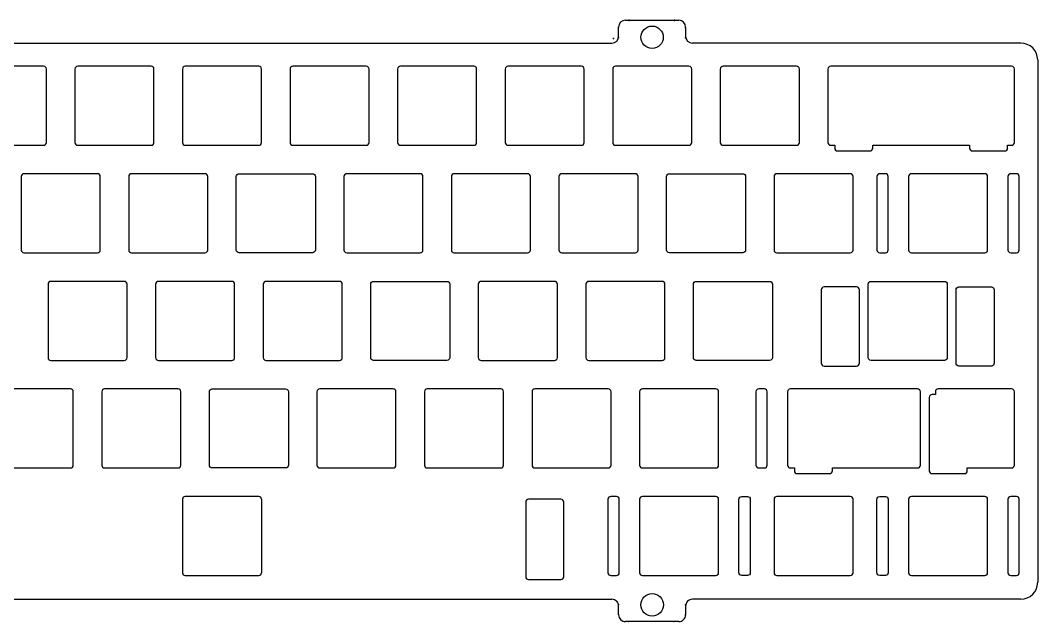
# Model space of a CAD drawing. Header units: centimetres. Extents: x 0 to 36, y -17.7 to 0.
# Drawn here: x 17.97 to 35.99, y -17.69 to -7.05 of the extents above; entities that cross this region are included whole.
import ezdxf

# ---------------------------------------------------------------- set-up
doc = ezdxf.new("R2010")
doc.units = ezdxf.units.CM
doc.header["$MEASUREMENT"] = 0
doc.layers.add('xd64 plate v1_0', color=7, linetype='Continuous')

msp = doc.modelspace()

# ---------------------------------------------------------------- linework, layer by layer
at = {"layer": 'xd64 plate v1_0'}
for p, q in [((28.565, -7.328), (28.565, -7.166)), ((28.565, -7.323), (28.565, -7.166)), ((28.685, -7.046), (29.63, -7.046)), ((29.75, -7.166), (29.75, -7.323)), ((29.75, -7.166), (29.75, -7.328)), ((14.628, -7.448), (28.445, -7.448)), ((35.686, -7.448), (29.87, -7.448)), ((18.38, -7.858), (17.08, -7.858)), ((18.38, -7.858), (17.08, -7.858)), ((18.43, -9.208), (18.43, -7.908)), ((18.43, -9.208), (18.43, -7.908)), ((18.935, -7.908), (18.935, -9.208)), ((18.935, -7.908), (18.935, -9.208)), ((20.285, -7.858), (18.985, -7.858)), ((20.285, -7.858), (18.985, -7.858)), ((20.335, -9.208), (20.335, -7.908)), ((20.335, -9.208), (20.335, -7.908)), ((20.84, -7.908), (20.84, -9.208)), ((20.84, -7.908), (20.84, -9.208)), ((22.19, -7.858), (20.89, -7.858)), ((22.19, -7.858), (20.89, -7.858)), ((22.24, -9.208), (22.24, -7.908)), ((22.24, -9.208), (22.24, -7.908)), ((22.745, -7.908), (22.745, -9.208)), ((22.745, -7.908), (22.745, -9.208)), ((24.095, -7.858), (22.795, -7.858)), ((24.095, -7.858), (22.795, -7.858)), ((24.145, -9.208), (24.145, -7.908)), ((24.145, -9.208), (24.145, -7.908)), ((24.65, -7.908), (24.65, -9.208)), ((24.65, -7.908), (24.65, -9.208)), ((26, -7.858), (24.7, -7.858)), ((26, -7.858), (24.7, -7.858)), ((26.05, -9.208), (26.05, -7.908)), ((26.05, -9.208), (26.05, -7.908)), ((26.555, -7.908), (26.555, -9.208)), ((26.555, -7.908), (26.555, -9.208)), ((27.905, -7.858), (26.605, -7.858)), ((27.905, -7.858), (26.605, -7.858)), ((27.955, -9.208), (27.955, -7.908)), ((27.955, -9.208), (27.955, -7.908)), ((28.46, -7.908), (28.46, -9.208)), ((28.46, -7.908), (28.46, -9.208)), ((29.81, -7.858), (28.51, -7.858)), ((29.81, -7.858), (28.51, -7.858)), ((29.86, -9.208), (29.86, -7.908)), ((29.86, -9.208), (29.86, -7.908)), ((30.365, -7.908), (30.365, -9.208)), ((30.365, -7.908), (30.365, -9.208)), ((31.715, -7.858), (30.415, -7.858)), ((31.715, -7.858), (30.415, -7.858)), ((31.765, -9.208), (31.765, -7.908)), ((31.765, -9.208), (31.765, -7.908)), ((32.27, -7.908), (32.27, -9.208)), ((32.27, -7.908), (32.27, -9.208)), ((35.525, -7.858), (32.32, -7.858)), ((35.525, -7.858), (32.32, -7.858)), ((35.575, -9.208), (35.575, -7.908)), ((35.575, -9.208), (35.575, -7.908)), ((35.986, -7.748), (35.986, -16.998)), ((17.08, -9.258), (18.38, -9.258)), ((17.08, -9.258), (18.38, -9.258)), ((18.985, -9.258), (20.285, -9.258)), ((18.985, -9.258), (20.285, -9.258)), ((20.89, -9.258), (22.19, -9.258)), ((20.89, -9.258), (22.19, -9.258)), ((22.795, -9.258), (24.095, -9.258)), ((22.795, -9.258), (24.095, -9.258)), ((24.7, -9.258), (26, -9.258)), ((24.7, -9.258), (26, -9.258)), ((26.605, -9.258), (27.905, -9.258)), ((26.605, -9.258), (27.905, -9.258)), ((28.51, -9.258), (29.81, -9.258)), ((28.51, -9.258), (29.81, -9.258)), ((30.415, -9.258), (31.715, -9.258)), ((30.415, -9.258), (31.715, -9.258)), ((32.32, -9.258), (32.391, -9.258)), ((32.32, -9.258), (32.391, -9.258)), ((32.391, -9.258), (32.391, -9.308)), ((32.391, -9.258), (32.391, -9.308)), ((32.441, -9.358), (33.016, -9.358)), ((32.441, -9.358), (33.016, -9.358)), ((33.066, -9.258), (34.779, -9.258)), ((33.066, -9.308), (33.066, -9.258)), ((33.066, -9.258), (34.779, -9.258)), ((33.066, -9.308), (33.066, -9.258)), ((34.779, -9.258), (34.779, -9.308)), ((34.779, -9.258), (34.779, -9.308)), ((34.829, -9.358), (35.404, -9.358)), ((34.829, -9.358), (35.404, -9.358)), ((35.454, -9.308), (35.454, -9.258)), ((35.454, -9.258), (35.525, -9.258)), ((35.454, -9.258), (35.525, -9.258)), ((35.454, -9.308), (35.454, -9.258)), ((17.983, -9.813), (17.983, -11.113)), ((17.983, -9.813), (17.983, -11.113)), ((19.333, -9.763), (18.033, -9.763)), ((19.333, -9.763), (18.033, -9.763)), ((19.383, -11.113), (19.383, -9.813)), ((19.383, -11.113), (19.383, -9.813)), ((19.888, -9.813), (19.888, -11.113)), ((19.888, -9.813), (19.888, -11.113)), ((21.238, -9.763), (19.938, -9.763)), ((21.238, -9.763), (19.938, -9.763)), ((21.288, -11.113), (21.288, -9.813)), ((21.288, -11.113), (21.288, -9.813)), ((21.793, -11.113), (21.793, -9.813)), ((21.793, -11.113), (21.793, -9.813)), ((21.843, -9.763), (23.143, -9.763)), ((21.843, -9.763), (23.143, -9.763)), ((23.193, -9.813), (23.193, -11.113)), ((23.193, -9.813), (23.193, -11.113)), ((23.698, -9.813), (23.698, -11.113)), ((23.698, -9.813), (23.698, -11.113)), ((25.048, -9.763), (23.748, -9.763)), ((25.048, -9.763), (23.748, -9.763)), ((25.098, -11.113), (25.098, -9.813)), ((25.098, -11.113), (25.098, -9.813)), ((25.603, -9.813), (25.603, -11.113)), ((25.603, -9.813), (25.603, -11.113)), ((26.953, -9.763), (25.653, -9.763)), ((26.953, -9.763), (25.653, -9.763)), ((27.003, -11.113), (27.003, -9.813)), ((27.003, -11.113), (27.003, -9.813)), ((27.508, -9.813), (27.508, -11.113)), ((27.508, -9.813), (27.508, -11.113)), ((28.858, -9.763), (27.558, -9.763)), ((28.858, -9.763), (27.558, -9.763)), ((28.908, -11.113), (28.908, -9.813)), ((28.908, -11.113), (28.908, -9.813)), ((29.413, -11.113), (29.413, -9.813)), ((29.413, -11.113), (29.413, -9.813)), ((29.463, -9.763), (30.763, -9.763)), ((29.463, -9.763), (30.763, -9.763)), ((30.813, -9.813), (30.813, -11.113)), ((30.813, -9.813), (30.813, -11.113)), ((31.318, -9.813), (31.318, -11.113)), ((31.318, -9.813), (31.318, -11.113)), ((32.668, -9.763), (31.368, -9.763)), ((32.668, -9.763), (31.368, -9.763)), ((32.718, -11.113), (32.718, -9.813)), ((32.718, -11.113), (32.718, -9.813)), ((33.139, -9.813), (33.139, -11.113)), ((33.139, -9.813), (33.139, -11.113)), ((33.289, -9.763), (33.189, -9.763)), ((33.289, -9.763), (33.189, -9.763)), ((33.339, -11.113), (33.339, -9.813)), ((33.339, -11.113), (33.339, -9.813)), ((33.699, -9.813), (33.699, -11.113)), ((33.699, -9.813), (33.699, -11.113)), ((35.049, -9.763), (33.749, -9.763)), ((35.049, -9.763), (33.749, -9.763)), ((35.099, -11.113), (35.099, -9.813)), ((35.099, -11.113), (35.099, -9.813)), ((35.459, -9.813), (35.459, -11.113)), ((35.459, -9.813), (35.459, -11.113)), ((35.609, -9.763), (35.509, -9.763)), ((35.609, -9.763), (35.509, -9.763)), ((35.659, -11.113), (35.659, -9.813)), ((35.659, -11.113), (35.659, -9.813)), ((18.033, -11.163), (19.333, -11.163)), ((18.033, -11.163), (19.333, -11.163)), ((19.938, -11.163), (21.238, -11.163)), ((19.938, -11.163), (21.238, -11.163)), ((23.143, -11.163), (21.843, -11.163)), ((23.143, -11.163), (21.843, -11.163)), ((23.748, -11.163), (25.048, -11.163)), ((23.748, -11.163), (25.048, -11.163)), ((25.653, -11.163), (26.953, -11.163)), ((25.653, -11.163), (26.953, -11.163)), ((27.558, -11.163), (28.858, -11.163)), ((27.558, -11.163), (28.858, -11.163)), ((30.763, -11.163), (29.463, -11.163)), ((30.763, -11.163), (29.463, -11.163)), ((31.368, -11.163), (32.668, -11.163)), ((31.368, -11.163), (32.668, -11.163)), ((33.189, -11.163), (33.289, -11.163)), ((33.189, -11.163), (33.289, -11.163)), ((33.749, -11.163), (35.049, -11.163)), ((33.749, -11.163), (35.049, -11.163)), ((35.509, -11.163), (35.609, -11.163)), ((35.509, -11.163), (35.609, -11.163)), ((19.809, -11.668), (18.509, -11.668)), ((19.809, -11.668), (18.509, -11.668)), ((21.714, -11.668), (20.414, -11.668)), ((21.714, -11.668), (20.414, -11.668)), ((23.619, -11.668), (22.319, -11.668)), ((23.619, -11.668), (22.319, -11.668)), ((24.224, -11.668), (25.524, -11.668)), ((24.224, -11.668), (25.524, -11.668)), ((27.429, -11.668), (26.129, -11.668)), ((27.429, -11.668), (26.129, -11.668)), ((29.334, -11.668), (28.034, -11.668)), ((29.334, -11.668), (28.034, -11.668)), ((29.939, -11.668), (31.239, -11.668)), ((29.939, -11.668), (31.239, -11.668)), ((33.035, -11.668), (34.335, -11.668)), ((33.035, -11.668), (34.335, -11.668)), ((18.459, -11.718), (18.459, -13.018)), ((18.459, -11.718), (18.459, -13.018)), ((19.859, -13.018), (19.859, -11.718)), ((19.859, -13.018), (19.859, -11.718)), ((20.364, -11.718), (20.364, -13.018)), ((20.364, -11.718), (20.364, -13.018)), ((21.764, -13.018), (21.764, -11.718)), ((21.764, -13.018), (21.764, -11.718)), ((22.269, -11.718), (22.269, -13.018)), ((22.269, -11.718), (22.269, -13.018)), ((23.669, -13.018), (23.669, -11.718)), ((23.669, -13.018), (23.669, -11.718)), ((24.174, -13.018), (24.174, -11.718)), ((24.174, -13.018), (24.174, -11.718)), ((25.574, -11.718), (25.574, -13.018)), ((25.574, -11.718), (25.574, -13.018)), ((26.079, -11.718), (26.079, -13.018)), ((26.079, -11.718), (26.079, -13.018)), ((27.479, -13.018), (27.479, -11.718)), ((27.479, -13.018), (27.479, -11.718)), ((27.984, -11.718), (27.984, -13.018)), ((27.984, -11.718), (27.984, -13.018)), ((29.384, -13.018), (29.384, -11.718)), ((29.384, -13.018), (29.384, -11.718)), ((29.889, -13.018), (29.889, -11.718)), ((29.889, -13.018), (29.889, -11.718)), ((31.289, -11.718), (31.289, -13.018)), ((31.289, -11.718), (31.289, -13.018)), ((32.153, -11.818), (32.153, -13.118)), ((32.153, -11.818), (32.153, -13.118)), ((32.778, -11.768), (32.203, -11.768)), ((32.778, -11.768), (32.203, -11.768)), ((32.828, -13.118), (32.828, -11.818)), ((32.828, -13.118), (32.828, -11.818)), ((32.985, -13.018), (32.985, -11.718)), ((32.985, -13.018), (32.985, -11.718)), ((34.385, -11.718), (34.385, -13.018)), ((34.385, -11.718), (34.385, -13.018)), ((34.541, -13.118), (34.541, -11.818)), ((34.541, -13.118), (34.541, -11.818)), ((34.591, -11.768), (35.166, -11.768)), ((34.591, -11.768), (35.166, -11.768)), ((35.216, -11.818), (35.216, -13.118)), ((35.216, -11.818), (35.216, -13.118)), ((18.509, -13.068), (19.809, -13.068)), ((18.509, -13.068), (19.809, -13.068)), ((20.414, -13.068), (21.714, -13.068)), ((20.414, -13.068), (21.714, -13.068)), ((22.319, -13.068), (23.619, -13.068)), ((22.319, -13.068), (23.619, -13.068)), ((25.524, -13.068), (24.224, -13.068)), ((25.524, -13.068), (24.224, -13.068)), ((26.129, -13.068), (27.429, -13.068)), ((26.129, -13.068), (27.429, -13.068)), ((28.034, -13.068), (29.334, -13.068)), ((28.034, -13.068), (29.334, -13.068)), ((31.239, -13.068), (29.939, -13.068)), ((31.239, -13.068), (29.939, -13.068)), ((34.335, -13.068), (33.035, -13.068)), ((34.335, -13.068), (33.035, -13.068)), ((32.203, -13.168), (32.778, -13.168)), ((32.203, -13.168), (32.778, -13.168)), ((35.166, -13.168), (34.591, -13.168)), ((35.166, -13.168), (34.591, -13.168)), ((18.856, -13.573), (17.556, -13.573)), ((18.856, -13.573), (17.556, -13.573)), ((18.906, -14.923), (18.906, -13.623)), ((18.906, -14.923), (18.906, -13.623)), ((19.411, -13.623), (19.411, -14.923)), ((19.411, -13.623), (19.411, -14.923)), ((20.761, -13.573), (19.461, -13.573)), ((20.761, -13.573), (19.461, -13.573)), ((20.811, -14.923), (20.811, -13.623)), ((20.811, -14.923), (20.811, -13.623)), ((21.316, -14.923), (21.316, -13.623)), ((21.316, -14.923), (21.316, -13.623)), ((21.366, -13.573), (22.666, -13.573)), ((21.366, -13.573), (22.666, -13.573)), ((22.716, -13.623), (22.716, -14.923)), ((22.716, -13.623), (22.716, -14.923)), ((23.221, -13.623), (23.221, -14.923)), ((23.221, -13.623), (23.221, -14.923)), ((24.571, -13.573), (23.271, -13.573)), ((24.571, -13.573), (23.271, -13.573)), ((24.621, -14.923), (24.621, -13.623)), ((24.621, -14.923), (24.621, -13.623)), ((25.126, -13.623), (25.126, -14.923)), ((25.126, -13.623), (25.126, -14.923)), ((26.476, -13.573), (25.176, -13.573)), ((26.476, -13.573), (25.176, -13.573)), ((26.526, -14.923), (26.526, -13.623)), ((26.526, -14.923), (26.526, -13.623)), ((27.031, -13.623), (27.031, -14.923)), ((27.031, -13.623), (27.031, -14.923)), ((28.381, -13.573), (27.081, -13.573)), ((28.381, -13.573), (27.081, -13.573)), ((28.431, -14.923), (28.431, -13.623)), ((28.431, -14.923), (28.431, -13.623)), ((28.936, -13.623), (28.936, -14.923)), ((28.936, -13.623), (28.936, -14.923)), ((30.286, -13.573), (28.986, -13.573)), ((30.286, -13.573), (28.986, -13.573)), ((30.336, -14.923), (30.336, -13.623)), ((30.336, -14.923), (30.336, -13.623)), ((30.996, -13.623), (30.996, -14.923)), ((30.996, -13.623), (30.996, -14.923)), ((31.146, -13.573), (31.046, -13.573)), ((31.146, -13.573), (31.046, -13.573)), ((31.196, -14.923), (31.196, -13.623)), ((31.196, -14.923), (31.196, -13.623)), ((31.556, -13.623), (31.556, -14.923)), ((31.556, -13.623), (31.556, -14.923)), ((33.858, -13.573), (31.606, -13.573)), ((33.858, -13.573), (31.606, -13.573)), ((33.908, -14.923), (33.908, -13.623)), ((33.908, -14.923), (33.908, -13.623)), ((34.175, -13.673), (34.115, -13.673)), ((34.175, -13.673), (34.115, -13.673)), ((34.175, -13.623), (34.175, -13.673)), ((34.175, -13.623), (34.175, -13.673)), ((35.525, -13.573), (34.225, -13.573)), ((35.525, -13.573), (34.225, -13.573)), ((35.575, -14.923), (35.575, -13.623)), ((35.575, -14.923), (35.575, -13.623)), ((34.065, -13.723), (34.065, -15.023)), ((34.065, -13.723), (34.065, -15.023)), ((17.556, -14.973), (18.856, -14.973)), ((17.556, -14.973), (18.856, -14.973)), ((19.461, -14.973), (20.761, -14.973)), ((19.461, -14.973), (20.761, -14.973)), ((22.666, -14.973), (21.366, -14.973)), ((22.666, -14.973), (21.366, -14.973)), ((23.271, -14.973), (24.571, -14.973)), ((23.271, -14.973), (24.571, -14.973)), ((25.176, -14.973), (26.476, -14.973)), ((25.176, -14.973), (26.476, -14.973)), ((27.081, -14.973), (28.381, -14.973)), ((27.081, -14.973), (28.381, -14.973)), ((28.986, -14.973), (30.286, -14.973)), ((28.986, -14.973), (30.286, -14.973)), ((31.046, -14.973), (31.146, -14.973)), ((31.046, -14.973), (31.146, -14.973)), ((31.606, -14.973), (31.677, -14.973)), ((31.606, -14.973), (31.677, -14.973)), ((31.677, -14.973), (31.677, -15.023)), ((31.677, -14.973), (31.677, -15.023)), ((31.727, -15.073), (32.302, -15.073)), ((31.727, -15.073), (32.302, -15.073)), ((32.352, -15.023), (32.352, -14.973)), ((32.352, -14.973), (33.858, -14.973)), ((32.352, -14.973), (33.858, -14.973)), ((32.352, -15.023), (32.352, -14.973)), ((34.115, -15.073), (34.69, -15.073)), ((34.115, -15.073), (34.69, -15.073)), ((34.74, -15.023), (34.74, -14.973)), ((34.74, -14.973), (35.525, -14.973)), ((34.74, -15.023), (34.74, -14.973)), ((34.74, -14.973), (35.525, -14.973)), ((22.19, -15.478), (20.89, -15.478)), ((22.19, -15.478), (20.89, -15.478)), ((28.526, -15.478), (28.426, -15.478)), ((28.526, -15.478), (28.426, -15.478)), ((30.286, -15.478), (28.986, -15.478)), ((30.286, -15.478), (28.986, -15.478)), ((30.746, -15.478), (30.846, -15.478)), ((30.746, -15.478), (30.846, -15.478)), ((32.668, -15.478), (31.368, -15.478)), ((32.668, -15.478), (31.368, -15.478)), ((33.189, -15.478), (33.289, -15.478)), ((33.189, -15.478), (33.289, -15.478)), ((35.049, -15.478), (33.749, -15.478)), ((35.049, -15.478), (33.749, -15.478)), ((35.609, -15.478), (35.509, -15.478)), ((35.609, -15.478), (35.509, -15.478)), ((20.84, -15.528), (20.84, -16.828)), ((20.84, -15.528), (20.84, -16.828)), ((22.24, -15.528), (22.24, -16.828)), ((22.24, -15.528), (22.24, -16.828)), ((26.918, -15.578), (26.918, -16.898)), ((26.918, -15.578), (26.918, -16.898)), ((27.543, -15.528), (26.968, -15.528)), ((27.499, -15.528), (26.968, -15.528)), ((27.593, -16.898), (27.593, -15.578)), ((27.593, -16.898), (27.593, -15.578)), ((28.376, -15.528), (28.376, -16.828)), ((28.376, -15.528), (28.376, -16.828)), ((28.576, -16.828), (28.576, -15.528)), ((28.576, -16.828), (28.576, -15.528)), ((28.936, -15.528), (28.936, -16.828)), ((28.936, -15.528), (28.936, -16.828)), ((30.336, -16.828), (30.336, -15.528)), ((30.336, -16.828), (30.336, -15.528)), ((30.696, -16.828), (30.696, -15.528)), ((30.696, -16.828), (30.696, -15.528)), ((30.896, -15.528), (30.896, -16.828)), ((30.896, -15.528), (30.896, -16.828)), ((31.318, -15.528), (31.318, -16.828)), ((31.318, -15.528), (31.318, -16.828)), ((32.718, -16.828), (32.718, -15.528)), ((32.718, -16.828), (32.718, -15.528)), ((33.139, -16.828), (33.139, -15.528)), ((33.139, -16.828), (33.139, -15.528)), ((33.339, -15.528), (33.339, -16.828)), ((33.339, -15.528), (33.339, -16.828)), ((33.699, -15.528), (33.699, -16.828)), ((33.699, -15.528), (33.699, -16.828)), ((35.099, -16.828), (35.099, -15.528)), ((35.099, -16.828), (35.099, -15.528)), ((35.459, -15.528), (35.459, -16.828)), ((35.459, -15.528), (35.459, -16.828)), ((35.659, -16.828), (35.659, -15.528)), ((35.659, -16.828), (35.659, -15.528)), ((20.89, -16.878), (22.19, -16.878)), ((20.89, -16.878), (22.19, -16.878)), ((28.426, -16.878), (28.526, -16.878)), ((28.426, -16.878), (28.526, -16.878)), ((28.986, -16.878), (30.286, -16.878)), ((28.986, -16.878), (30.286, -16.878)), ((30.846, -16.878), (30.746, -16.878)), ((30.846, -16.878), (30.746, -16.878)), ((31.368, -16.878), (32.668, -16.878)), ((31.368, -16.878), (32.668, -16.878)), ((33.289, -16.878), (33.189, -16.878)), ((33.289, -16.878), (33.189, -16.878)), ((33.749, -16.878), (35.049, -16.878)), ((33.749, -16.878), (35.049, -16.878)), ((35.509, -16.878), (35.609, -16.878)), ((35.509, -16.878), (35.609, -16.878)), ((26.968, -16.948), (27.543, -16.948)), ((26.968, -16.948), (27.543, -16.948)), ((14.628, -17.298), (28.445, -17.298)), ((28.565, -17.573), (28.565, -17.418)), ((29.75, -17.418), (29.75, -17.573)), ((35.686, -17.298), (29.87, -17.298)), ((29.63, -17.693), (28.685, -17.693))]:
    msp.add_line(p, q, dxfattribs=at)
for centre, radius in [((29.157, -7.346), 0.198), ((29.157, -17.398), 0.2)]:
    msp.add_circle(centre, radius, dxfattribs=at)
for centre, radius, start, end in [((28.685, -7.166), 0.12, 90, 180), ((29.63, -7.166), 0.12, 0, 90), ((28.445, -7.328), 0.12, 270, 0), ((29.87, -7.328), 0.12, 180, 270), ((35.686, -7.748), 0.3, 0, 90), ((18.38, -7.908), 0.05, 360, 90), ((18.38, -7.908), 0.05, 360, 90), ((18.985, -7.908), 0.05, 90, 180), ((18.985, -7.908), 0.05, 90, 180), ((20.285, -7.908), 0.05, 360, 90), ((20.285, -7.908), 0.05, 360, 90), ((20.89, -7.908), 0.05, 90, 180), ((20.89, -7.908), 0.05, 90, 180), ((22.19, -7.908), 0.05, 0, 90), ((22.19, -7.908), 0.05, 0, 90), ((22.795, -7.908), 0.05, 90, 180), ((22.795, -7.908), 0.05, 90, 180), ((24.095, -7.908), 0.05, 360, 90), ((24.095, -7.908), 0.05, 360, 90), ((24.7, -7.908), 0.05, 90, 180), ((24.7, -7.908), 0.05, 90, 180), ((26, -7.908), 0.05, 360, 90), ((26, -7.908), 0.05, 360, 90), ((26.605, -7.908), 0.05, 90, 180), ((26.605, -7.908), 0.05, 90, 180), ((27.905, -7.908), 0.05, 360, 90), ((27.905, -7.908), 0.05, 360, 90), ((28.51, -7.908), 0.05, 90, 180), ((28.51, -7.908), 0.05, 90, 180), ((29.81, -7.908), 0.05, 360, 90), ((29.81, -7.908), 0.05, 360, 90), ((30.415, -7.908), 0.05, 90, 180), ((30.415, -7.908), 0.05, 90, 180), ((31.715, -7.908), 0.05, 360, 90), ((31.715, -7.908), 0.05, 360, 90), ((32.32, -7.908), 0.05, 90, 180), ((32.32, -7.908), 0.05, 90, 180), ((35.525, -7.908), 0.05, 0, 90), ((35.525, -7.908), 0.05, 0, 90), ((18.38, -9.208), 0.05, 270, 0), ((18.38, -9.208), 0.05, 270, 0), ((18.985, -9.208), 0.05, 180, 270), ((18.985, -9.208), 0.05, 180, 270), ((20.285, -9.208), 0.05, 270, 0), ((20.285, -9.208), 0.05, 270, 0), ((20.89, -9.208), 0.05, 180, 270), ((20.89, -9.208), 0.05, 180, 270), ((22.19, -9.208), 0.05, 270, 0), ((22.19, -9.208), 0.05, 270, 0), ((22.795, -9.208), 0.05, 180, 270), ((22.795, -9.208), 0.05, 180, 270), ((24.095, -9.208), 0.05, 270, 360), ((24.095, -9.208), 0.05, 270, 360), ((24.7, -9.208), 0.05, 180, 270), ((24.7, -9.208), 0.05, 180, 270), ((26, -9.208), 0.05, 270, 0), ((26, -9.208), 0.05, 270, 0), ((26.605, -9.208), 0.05, 180, 270), ((26.605, -9.208), 0.05, 180, 270), ((27.905, -9.208), 0.05, 270, 0), ((27.905, -9.208), 0.05, 270, 0), ((28.51, -9.208), 0.05, 180, 270), ((28.51, -9.208), 0.05, 180, 270), ((29.81, -9.208), 0.05, 270, 0), ((29.81, -9.208), 0.05, 270, 0), ((30.415, -9.208), 0.05, 180, 270), ((30.415, -9.208), 0.05, 180, 270), ((31.715, -9.208), 0.05, 270, 0), ((31.715, -9.208), 0.05, 270, 0), ((32.32, -9.208), 0.05, 180, 270), ((32.32, -9.208), 0.05, 180, 270), ((32.441, -9.308), 0.05, 180, 270), ((32.441, -9.308), 0.05, 180, 270), ((33.016, -9.308), 0.05, 270, 0), ((33.016, -9.308), 0.05, 270, 0), ((34.829, -9.308), 0.05, 180, 270), ((34.829, -9.308), 0.05, 180, 270), ((35.404, -9.308), 0.05, 270, 0), ((35.404, -9.308), 0.05, 270, 0), ((35.525, -9.208), 0.05, 270, 0), ((35.525, -9.208), 0.05, 270, 0), ((18.033, -9.813), 0.05, 90, 180), ((18.033, -9.813), 0.05, 90, 180), ((19.333, -9.813), 0.05, 0, 90), ((19.333, -9.813), 0.05, 0, 90), ((19.938, -9.813), 0.05, 90, 180), ((19.938, -9.813), 0.05, 90, 180), ((21.238, -9.813), 0.05, 0, 90), ((21.238, -9.813), 0.05, 0, 90), ((23.748, -9.813), 0.05, 90, 180), ((23.748, -9.813), 0.05, 90, 180), ((25.048, -9.813), 0.05, 0, 90), ((25.048, -9.813), 0.05, 0, 90), ((25.653, -9.813), 0.05, 90, 180), ((25.653, -9.813), 0.05, 90, 180), ((26.953, -9.813), 0.05, 0, 90), ((26.953, -9.813), 0.05, 0, 90), ((27.558, -9.813), 0.05, 90, 180), ((27.558, -9.813), 0.05, 90, 180), ((28.858, -9.813), 0.05, 0, 90), ((28.858, -9.813), 0.05, 0, 90), ((31.368, -9.813), 0.05, 90, 180), ((31.368, -9.813), 0.05, 90, 180), ((32.668, -9.813), 0.05, 0, 90), ((32.668, -9.813), 0.05, 0, 90), ((33.189, -9.813), 0.05, 90, 180), ((33.189, -9.813), 0.05, 90, 180), ((33.289, -9.813), 0.05, 0, 90), ((33.289, -9.813), 0.05, 0, 90), ((33.749, -9.813), 0.05, 90, 180), ((33.749, -9.813), 0.05, 90, 180), ((35.049, -9.813), 0.05, 0, 90), ((35.049, -9.813), 0.05, 0, 90), ((35.509, -9.813), 0.05, 90, 180), ((35.509, -9.813), 0.05, 90, 180), ((35.609, -9.813), 0.05, 0, 90), ((35.609, -9.813), 0.05, 0, 90), ((18.033, -11.113), 0.05, 180, 270), ((18.033, -11.113), 0.05, 180, 270), ((19.333, -11.113), 0.05, 270, 0), ((19.333, -11.113), 0.05, 270, 0), ((19.938, -11.113), 0.05, 180, 270), ((19.938, -11.113), 0.05, 180, 270), ((21.238, -11.113), 0.05, 270, 0), ((21.238, -11.113), 0.05, 270, 0), ((23.748, -11.113), 0.05, 180, 270), ((23.748, -11.113), 0.05, 180, 270), ((25.048, -11.113), 0.05, 270, 0), ((25.048, -11.113), 0.05, 270, 0), ((25.653, -11.113), 0.05, 180, 270), ((25.653, -11.113), 0.05, 180, 270), ((26.953, -11.113), 0.05, 270, 0), ((26.953, -11.113), 0.05, 270, 0), ((27.558, -11.113), 0.05, 180, 270), ((27.558, -11.113), 0.05, 180, 270), ((28.858, -11.113), 0.05, 270, 0), ((28.858, -11.113), 0.05, 270, 0), ((31.368, -11.113), 0.05, 180, 270), ((31.368, -11.113), 0.05, 180, 270), ((32.668, -11.113), 0.05, 270, 0), ((32.668, -11.113), 0.05, 270, 0), ((33.189, -11.113), 0.05, 180, 270), ((33.189, -11.113), 0.05, 180, 270), ((33.289, -11.113), 0.05, 270, 0), ((33.289, -11.113), 0.05, 270, 0), ((33.749, -11.113), 0.05, 180, 270), ((33.749, -11.113), 0.05, 180, 270), ((35.049, -11.113), 0.05, 270, 0), ((35.049, -11.113), 0.05, 270, 0), ((35.509, -11.113), 0.05, 180, 270), ((35.509, -11.113), 0.05, 180, 270), ((35.609, -11.113), 0.05, 270, 0), ((35.609, -11.113), 0.05, 270, 0), ((18.509, -11.718), 0.05, 90, 180), ((18.509, -11.718), 0.05, 90, 180), ((19.809, -11.718), 0.05, 360, 90), ((19.809, -11.718), 0.05, 360, 90), ((20.414, -11.718), 0.05, 90, 180), ((20.414, -11.718), 0.05, 90, 180), ((21.714, -11.718), 0.05, 360, 90), ((21.714, -11.718), 0.05, 360, 90), ((22.319, -11.718), 0.05, 90, 180), ((22.319, -11.718), 0.05, 90, 180), ((23.619, -11.718), 0.05, 360, 90), ((23.619, -11.718), 0.05, 360, 90), ((26.129, -11.718), 0.05, 90, 180), ((26.129, -11.718), 0.05, 90, 180), ((27.429, -11.718), 0.05, 360, 90), ((27.429, -11.718), 0.05, 360, 90), ((28.034, -11.718), 0.05, 90, 180), ((28.034, -11.718), 0.05, 90, 180), ((29.334, -11.718), 0.05, 0, 90), ((29.334, -11.718), 0.05, 0, 90), ((32.203, -11.818), 0.05, 90, 180), ((32.203, -11.818), 0.05, 90, 180), ((32.778, -11.818), 0.05, 360, 90), ((32.778, -11.818), 0.05, 360, 90), ((18.509, -13.018), 0.05, 180, 270), ((18.509, -13.018), 0.05, 180, 270), ((19.809, -13.018), 0.05, 270, 0), ((19.809, -13.018), 0.05, 270, 0), ((20.414, -13.018), 0.05, 180, 270), ((20.414, -13.018), 0.05, 180, 270), ((21.714, -13.018), 0.05, 270, 360), ((21.714, -13.018), 0.05, 270, 360), ((22.319, -13.018), 0.05, 180, 270), ((22.319, -13.018), 0.05, 180, 270), ((23.619, -13.018), 0.05, 270, 360), ((23.619, -13.018), 0.05, 270, 360), ((26.129, -13.018), 0.05, 180, 270), ((26.129, -13.018), 0.05, 180, 270), ((27.429, -13.018), 0.05, 270, 0), ((27.429, -13.018), 0.05, 270, 0), ((28.034, -13.018), 0.05, 180, 270), ((28.034, -13.018), 0.05, 180, 270), ((29.334, -13.018), 0.05, 270, 0), ((29.334, -13.018), 0.05, 270, 0), ((32.203, -13.118), 0.05, 180, 270), ((32.203, -13.118), 0.05, 180, 270), ((32.778, -13.118), 0.05, 270, 0), ((32.778, -13.118), 0.05, 270, 0), ((18.856, -13.623), 0.05, 0, 90), ((18.856, -13.623), 0.05, 0, 90), ((19.461, -13.623), 0.05, 90, 180), ((19.461, -13.623), 0.05, 90, 180), ((20.761, -13.623), 0.05, 0, 90), ((20.761, -13.623), 0.05, 0, 90), ((23.271, -13.623), 0.05, 90, 180), ((23.271, -13.623), 0.05, 90, 180), ((24.571, -13.623), 0.05, 360, 90), ((24.571, -13.623), 0.05, 360, 90), ((25.176, -13.623), 0.05, 90, 180), ((25.176, -13.623), 0.05, 90, 180), ((26.476, -13.623), 0.05, 360, 90), ((26.476, -13.623), 0.05, 360, 90), ((27.081, -13.623), 0.05, 90, 180), ((27.081, -13.623), 0.05, 90, 180), ((28.381, -13.623), 0.05, 0, 90), ((28.381, -13.623), 0.05, 0, 90), ((28.986, -13.623), 0.05, 90, 180), ((28.986, -13.623), 0.05, 90, 180), ((30.286, -13.623), 0.05, 360, 90), ((30.286, -13.623), 0.05, 360, 90), ((31.046, -13.623), 0.05, 90, 180), ((31.046, -13.623), 0.05, 90, 180), ((31.146, -13.623), 0.05, 360, 90), ((31.146, -13.623), 0.05, 360, 90), ((31.606, -13.623), 0.05, 90, 180), ((31.606, -13.623), 0.05, 90, 180), ((33.858, -13.623), 0.05, 360, 90), ((33.858, -13.623), 0.05, 360, 90), ((34.115, -13.723), 0.05, 90, 180), ((34.115, -13.723), 0.05, 90, 180), ((34.225, -13.623), 0.05, 90, 180), ((34.225, -13.623), 0.05, 90, 180), ((35.525, -13.623), 0.05, 0, 90), ((35.525, -13.623), 0.05, 0, 90), ((18.856, -14.923), 0.05, 270, 360), ((18.856, -14.923), 0.05, 270, 360), ((19.461, -14.923), 0.05, 180, 270), ((19.461, -14.923), 0.05, 180, 270), ((20.761, -14.923), 0.05, 270, 360), ((20.761, -14.923), 0.05, 270, 360), ((23.271, -14.923), 0.05, 180, 270), ((23.271, -14.923), 0.05, 180, 270), ((24.571, -14.923), 0.05, 270, 360), ((24.571, -14.923), 0.05, 270, 360), ((25.176, -14.923), 0.05, 180, 270), ((25.176, -14.923), 0.05, 180, 270), ((26.476, -14.923), 0.05, 270, 360), ((26.476, -14.923), 0.05, 270, 360), ((27.081, -14.923), 0.05, 180, 270), ((27.081, -14.923), 0.05, 180, 270), ((28.381, -14.923), 0.05, 270, 360), ((28.381, -14.923), 0.05, 270, 360), ((28.986, -14.923), 0.05, 180, 270), ((28.986, -14.923), 0.05, 180, 270), ((30.286, -14.923), 0.05, 270, 0), ((30.286, -14.923), 0.05, 270, 0), ((31.046, -14.923), 0.05, 180, 270), ((31.046, -14.923), 0.05, 180, 270), ((31.146, -14.923), 0.05, 270, 0), ((31.146, -14.923), 0.05, 270, 0), ((31.606, -14.923), 0.05, 180, 270), ((31.606, -14.923), 0.05, 180, 270), ((33.858, -14.923), 0.05, 270, 0), ((33.858, -14.923), 0.05, 270, 0), ((35.525, -14.923), 0.05, 270, 0), ((35.525, -14.923), 0.05, 270, 0), ((31.727, -15.023), 0.05, 180, 270), ((31.727, -15.023), 0.05, 180, 270), ((32.302, -15.023), 0.05, 270, 0), ((32.302, -15.023), 0.05, 270, 0), ((34.115, -15.023), 0.05, 180, 270), ((34.115, -15.023), 0.05, 180, 270), ((34.69, -15.023), 0.05, 270, 0), ((34.69, -15.023), 0.05, 270, 0), ((20.89, -15.528), 0.05, 90, 180), ((20.89, -15.528), 0.05, 90, 180), ((22.19, -15.528), 0.05, 360, 90), ((22.19, -15.528), 0.05, 360, 90), ((28.426, -15.528), 0.05, 90, 180), ((28.426, -15.528), 0.05, 90, 180), ((28.526, -15.528), 0.05, 360, 90), ((28.526, -15.528), 0.05, 360, 90), ((28.986, -15.528), 0.05, 90, 180), ((28.986, -15.528), 0.05, 90, 180), ((30.286, -15.528), 0.05, 360, 90), ((30.286, -15.528), 0.05, 360, 90), ((31.368, -15.528), 0.05, 90, 180), ((31.368, -15.528), 0.05, 90, 180), ((32.668, -15.528), 0.05, 0, 90), ((32.668, -15.528), 0.05, 0, 90), ((33.749, -15.528), 0.05, 90, 180), ((33.749, -15.528), 0.05, 90, 180), ((35.049, -15.528), 0.05, 360, 90), ((35.049, -15.528), 0.05, 360, 90), ((35.509, -15.528), 0.05, 90, 180), ((35.509, -15.528), 0.05, 90, 180), ((35.609, -15.528), 0.05, 360, 90), ((35.609, -15.528), 0.05, 360, 90), ((26.968, -15.553), 0.05, 180.0001, 180.0001), ((26.968, -15.553), 0.05, 180.0001, 180.0001), ((26.968, -15.578), 0.05, 90, 180), ((26.968, -15.578), 0.05, 90, 180), ((27.543, -15.578), 0.05, 0, 90), ((27.543, -15.578), 0.05, 360, 90), ((20.89, -16.828), 0.05, 180, 270), ((20.89, -16.828), 0.05, 180, 270), ((22.19, -16.828), 0.05, 270, 0), ((22.19, -16.828), 0.05, 270, 0), ((26.968, -16.898), 0.05, 180, 270), ((26.968, -16.898), 0.05, 180, 270), ((27.543, -16.898), 0.05, 270, 0), ((27.543, -16.898), 0.05, 270, 0), ((28.426, -16.828), 0.05, 180, 270), ((28.426, -16.828), 0.05, 180, 270), ((28.526, -16.828), 0.05, 270, 0), ((28.526, -16.828), 0.05, 270, 0), ((28.986, -16.828), 0.05, 180, 270), ((28.986, -16.828), 0.05, 180, 270), ((30.286, -16.828), 0.05, 270, 0), ((30.286, -16.828), 0.05, 270, 0), ((31.368, -16.828), 0.05, 180, 270), ((31.368, -16.828), 0.05, 180, 270), ((32.668, -16.828), 0.05, 270, 0), ((32.668, -16.828), 0.05, 270, 0), ((33.749, -16.828), 0.05, 180, 270), ((33.749, -16.828), 0.05, 180, 270), ((35.049, -16.828), 0.05, 270, 0), ((35.049, -16.828), 0.05, 270, 0), ((35.509, -16.828), 0.05, 180, 270), ((35.509, -16.828), 0.05, 180, 270), ((35.609, -16.828), 0.05, 270, 0), ((35.609, -16.828), 0.05, 270, 0), ((35.686, -16.998), 0.3, 270, 0), ((28.445, -17.418), 0.12, 359.9985, 90), ((29.87, -17.418), 0.12, 90, 180.0149), ((28.685, -17.573), 0.12, 179.9985, 270), ((29.63, -17.573), 0.12, 270, 0.0149)]:
    msp.add_arc(centre, radius, start, end, dxfattribs=at)
at = {"layer": 'xd64 plate v1_0', "extrusion": (0, 0, -1)}
for centre, start, end in [((-21.843, -9.813), 0, 90), ((-21.843, -9.813), 0, 90), ((-23.143, -9.813), 90, 180), ((-23.143, -9.813), 90, 180), ((-29.463, -9.813), 0, 90), ((-29.463, -9.813), 0, 90), ((-30.763, -9.813), 90, 180), ((-30.763, -9.813), 90, 180), ((-21.843, -11.113), 270, 360), ((-21.843, -11.113), 270, 360), ((-23.143, -11.113), 180, 270), ((-23.143, -11.113), 180, 270), ((-29.463, -11.113), 270, 360), ((-29.463, -11.113), 270, 360), ((-30.763, -11.113), 180, 270), ((-30.763, -11.113), 180, 270), ((-24.224, -11.718), 360, 90), ((-24.224, -11.718), 360, 90), ((-25.524, -11.718), 90, 180), ((-25.524, -11.718), 90, 180), ((-29.939, -11.718), 360, 90), ((-29.939, -11.718), 360, 90), ((-31.239, -11.718), 90, 180), ((-31.239, -11.718), 90, 180), ((-33.035, -11.718), 0, 90), ((-33.035, -11.718), 0, 90), ((-34.335, -11.718), 90, 180), ((-34.335, -11.718), 90, 180), ((-34.591, -11.818), 0, 90), ((-34.591, -11.818), 0, 90), ((-35.166, -11.818), 90, 180), ((-35.166, -11.818), 90, 180), ((-24.224, -13.018), 270, 0), ((-24.224, -13.018), 270, 0), ((-25.524, -13.018), 180, 270), ((-25.524, -13.018), 180, 270), ((-29.939, -13.018), 270, 0), ((-29.939, -13.018), 270, 0), ((-31.239, -13.018), 180, 270), ((-31.239, -13.018), 180, 270), ((-33.035, -13.018), 270, 0), ((-33.035, -13.018), 270, 0), ((-34.335, -13.018), 180, 270), ((-34.335, -13.018), 180, 270), ((-34.591, -13.118), 270, 360), ((-34.591, -13.118), 270, 360), ((-35.166, -13.118), 180, 270), ((-35.166, -13.118), 180, 270), ((-21.366, -13.623), 360, 90), ((-21.366, -13.623), 360, 90), ((-22.666, -13.623), 90, 180), ((-22.666, -13.623), 90, 180), ((-21.366, -14.923), 270, 360), ((-21.366, -14.923), 270, 360), ((-22.666, -14.923), 180, 270), ((-22.666, -14.923), 180, 270), ((-30.746, -15.528), 360, 90), ((-30.746, -15.528), 360, 90), ((-30.846, -15.528), 90, 180), ((-30.846, -15.528), 90, 180), ((-33.189, -15.528), 360, 90), ((-33.189, -15.528), 360, 90), ((-33.289, -15.528), 90, 180), ((-33.289, -15.528), 90, 180), ((-30.746, -16.828), 270, 0), ((-30.746, -16.828), 270, 0), ((-30.846, -16.828), 180, 270), ((-30.846, -16.828), 180, 270), ((-33.189, -16.828), 270, 360), ((-33.189, -16.828), 270, 360), ((-33.289, -16.828), 180, 270), ((-33.289, -16.828), 180, 270)]:
    msp.add_arc(centre, 0.05, start, end, dxfattribs=at)
at = {"layer": 'xd64 plate v1_0'}
for p in [(28.565, -7.168), (28.565, -7.168), (28.751, -7.046), (28.751, -7.047), (29.551, -7.046), (29.551, -7.047), (29.75, -7.176), (29.75, -7.176), (28.475, -7.368), (28.565, -7.348), (28.565, -7.348), (29.75, -7.356), (29.75, -7.356), (28.565, -17.39), (29.75, -17.396), (28.565, -17.57), (29.75, -17.576), (28.74, -17.693), (28.74, -17.694), (29.54, -17.693), (29.54, -17.694)]:
    msp.add_point(p, dxfattribs=at)

doc.saveas('drawing.dxf')
